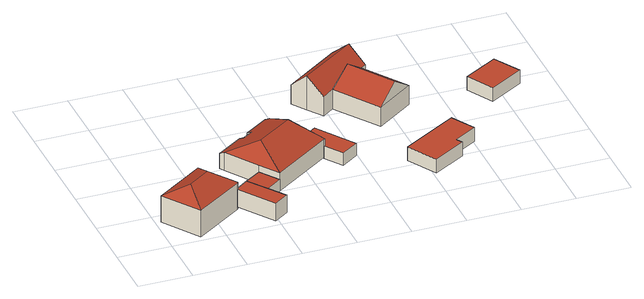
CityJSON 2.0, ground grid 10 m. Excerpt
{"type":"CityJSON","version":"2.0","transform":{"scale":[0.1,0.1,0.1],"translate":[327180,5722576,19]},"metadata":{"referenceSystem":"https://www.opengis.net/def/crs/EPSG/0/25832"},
"CityObjects":{
"building1":{"type":"Building","attributes":{"Geometrietyp2DReferenz":"3000","Gemeindeschluessel":"05170052","function":"31001_1010","roofType":"3200","measuredHeight":7.61},"address":[{"country":"Germany","locality":"Xanten","thoroughfareNumber":"52","thoroughfareName":"Reinhardstraße"}],"geometry":[{"type":"Solid","lod":"2","boundaries":[[[[0,1,2,3]],[[4,5,1,0]],[[6,7,5,4]],[[8,9,7,6]],[[10,11,9,8]],[[3,2,11,10]],[[12,4,0,13]],[[0,3,13]],[[13,3,10,8,12]],[[8,6,4,12]],[[1,5,7,9,11,2]]]],"semantics":{"surfaces":[{"type":"WallSurface"},{"type":"RoofSurface"},{"type":"GroundSurface"}],"values":[[0,0,0,0,0,0,1,1,1,1,2]]}}]},
"building2":{"type":"Building","attributes":{"Geometrietyp2DReferenz":"3000","Gemeindeschluessel":"05170052","function":"31001_2463","roofType":"1000","measuredHeight":3.48},"address":[{"country":"Germany","locality":"Xanten","thoroughfareNumber":"52","thoroughfareName":"Reinhardstraße"}],"geometry":[{"type":"Solid","lod":"2","boundaries":[[[[14,15,16,17]],[[18,19,15,14]],[[20,21,19,18]],[[22,23,21,20]],[[24,25,23,22]],[[26,27,25,24]],[[17,16,27,26]],[[24,22,20,18,14,17,26]],[[15,19,21,23,25,27,16]]]],"semantics":{"surfaces":[{"type":"WallSurface"},{"type":"RoofSurface"},{"type":"GroundSurface"}],"values":[[0,0,0,0,0,0,0,1,2]]}}]},
"building3":{"type":"Building","attributes":{"Geometrietyp2DReferenz":"3000","Gemeindeschluessel":"05170052","function":"31001_2463","roofType":"1000","measuredHeight":2.32},"address":[{"country":"Germany","locality":"Xanten","thoroughfareNumber":"52a","thoroughfareName":"Reinhardstraße"}],"geometry":[{"type":"Solid","lod":"2","boundaries":[[[[28,29,30,31]],[[20,32,29,28]],[[18,33,32,20]],[[31,30,33,18]],[[20,28,31,18]],[[29,32,33,30]]]],"semantics":{"surfaces":[{"type":"WallSurface"},{"type":"RoofSurface"},{"type":"GroundSurface"}],"values":[[0,0,0,0,1,2]]}}]},
"building4":{"type":"Building","attributes":{"Geometrietyp2DReferenz":"3000","Gemeindeschluessel":"05170052","function":"31001_1010","roofType":"3200","measuredHeight":6.79},"address":[{"country":"Germany","locality":"Xanten","thoroughfareNumber":"52a","thoroughfareName":"Reinhardstraße"}],"geometry":[{"type":"Solid","lod":"2","boundaries":[[[[34,30,29,35]],[[36,37,30,34]],[[38,39,37,36]],[[40,41,39,38]],[[42,43,41,40]],[[44,45,43,42]],[[46,47,45,44]],[[48,49,47,46]],[[50,51,49,48]],[[52,53,51,50]],[[54,55,53,52]],[[56,57,55,54]],[[35,29,57,56]],[[58,35,56,54,59]],[[54,52,50,59]],[[59,50,48,46,44,42,40,38,36,58]],[[36,34,35,58]],[[30,37,39,41,43,45,47,49,51,53,55,57,29]]]],"semantics":{"surfaces":[{"type":"WallSurface"},{"type":"RoofSurface"},{"type":"GroundSurface"}],"values":[[0,0,0,0,0,0,0,0,0,0,0,0,0,1,1,1,1,2]]}}]},
"building5":{"type":"Building","attributes":{"Geometrietyp2DReferenz":"3000","Gemeindeschluessel":"05170052","function":"31001_2463","roofType":"1000","measuredHeight":2.57},"address":[{"country":"Germany","locality":"Xanten","thoroughfareNumber":"52a","thoroughfareName":"Reinhardstraße"}],"geometry":[{"type":"Solid","lod":"2","boundaries":[[[[60,61,62,63]],[[64,65,61,60]],[[66,67,65,64]],[[68,69,67,66]],[[70,71,69,68]],[[63,62,71,70]],[[68,66,64,60,63,70]],[[61,65,67,69,71,62]]]],"semantics":{"surfaces":[{"type":"WallSurface"},{"type":"RoofSurface"},{"type":"GroundSurface"}],"values":[[0,0,0,0,0,0,1,2]]}}]},
"building6":{"type":"Building","attributes":{"Gemeindeschluessel":"05170052","Geometrietyp2DReferenz":"3000","function":"31001_1010"},"address":[{"country":"Germany","locality":"Xanten","thoroughfareNumber":"54","thoroughfareName":"Reinhardstraße"}],"children":["building6-1","building6-2"]},
"building6-1":{"type":"BuildingPart","attributes":{"roofType":"3100","measuredHeight":6.92},"parents":["building6"],"geometry":[{"type":"Solid","lod":"2","boundaries":[[[[72,73,74,75]],[[76,77,73,72]],[[78,79,77,76]],[[80,81,79,78]],[[82,83,81,80]],[[84,85,83,82]],[[86,87,85,84]],[[72,75,86,84,82,76]],[[80,78,76,82]],[[73,77,79,81,83,85,87,74]],[[86,75,74,87]]]],"semantics":{"surfaces":[{"type":"WallSurface"},{"type":"RoofSurface"},{"type":"GroundSurface"},{"type":"ClosureSurface"}],"values":[[0,0,0,0,0,0,0,1,1,2,3]]}}]},
"building6-2":{"type":"BuildingPart","attributes":{"roofType":"3100","measuredHeight":6.9},"address":[{"country":"Germany","locality":"Xanten","thoroughfareNumber":"54","thoroughfareName":"Reinhardstraße"}],"parents":["building6"],"geometry":[{"type":"Solid","lod":"2","boundaries":[[[[88,89,87,86]],[[90,91,89,88]],[[75,74,91,90]],[[88,92,90]],[[75,93,86]],[[86,93,92,88]],[[90,92,93,75]],[[89,91,74,87]],[[86,87,74,75]]]],"semantics":{"surfaces":[{"type":"WallSurface"},{"type":"RoofSurface"},{"type":"GroundSurface"},{"type":"ClosureSurface"}],"values":[[0,0,0,0,0,1,1,2,3]]}}]},
"building7":{"type":"Building","attributes":{"Geometrietyp2DReferenz":"3000","Gemeindeschluessel":"05170052","function":"31001_2463","roofType":"1000","measuredHeight":2.78},"address":[{"country":"Germany","locality":"Xanten","thoroughfareNumber":"54","thoroughfareName":"Reinhardstraße"}],"geometry":[{"type":"Solid","lod":"2","boundaries":[[[[94,95,96,97]],[[98,99,95,94]],[[100,101,99,98]],[[102,103,101,100]],[[104,105,103,102]],[[97,96,105,104]],[[102,100,98,94,97,104]],[[95,99,101,103,105,96]]]],"semantics":{"surfaces":[{"type":"WallSurface"},{"type":"RoofSurface"},{"type":"GroundSurface"}],"values":[[0,0,0,0,0,0,1,2]]}}]},
"building8":{"type":"Building","attributes":{"Geometrietyp2DReferenz":"3000","Gemeindeschluessel":"05170052","function":"31001_2723","roofType":"1000","measuredHeight":2.71},"address":[{"country":"Germany","locality":"Xanten","thoroughfareNumber":"54","thoroughfareName":"Reinhardstraße"}],"geometry":[{"type":"Solid","lod":"2","boundaries":[[[[106,107,108,109]],[[110,111,107,106]],[[112,113,111,110]],[[109,108,113,112]],[[110,106,109,112]],[[107,111,113,108]]]],"semantics":{"surfaces":[{"type":"WallSurface"},{"type":"RoofSurface"},{"type":"GroundSurface"}],"values":[[0,0,0,0,1,2]]}}]}
},
"vertices":[
[10,80,57],[10,80,4],[57,11,4],[57,11,57],[101,142,57],[101,142,4],[147,75,57],[147,75,4],[148,73,57],[148,73,4],[147,72,56],[147,72,4],[99,90,80],[59,63,80],
[147,75,44],[147,75,9],[148,73,9],[148,73,44],[171,92,44],[171,92,9],[197,56,44],[197,56,9],[219,25,44],[219,25,9],[192,6,44],[192,6,9],[147,72,44],[147,72,9],
[226,76,44],[226,76,21],[201,112,21],[201,112,44],[197,56,21],[171,92,21],
[201,112,57],[226,76,57],[161,172,57],[161,172,21],[155,180,51],[155,180,21],[204,213,51],[204,213,21],[209,205,57],[209,205,21],[227,217,57],[227,217,21],[222,225,51],[222,225,21],[266,255,51],[266,255,21],[272,247,57],[272,247,21],[311,190,57],[311,190,21],[337,152,57],[337,152,21],[334,150,57],[334,150,21],[215,139,89],[282,184,89],
[389,139,44],[389,139,19],[340,211,19],[340,211,44],[357,117,44],[357,117,19],[334,150,44],[334,150,19],[337,152,44],[337,152,19],[311,190,44],[311,190,19],
[383,279,57],[383,279,18],[405,295,18],[405,295,57],[363,307,87],[363,307,18],[344,335,57],[344,335,18],[447,407,57],[447,407,18],[466,378,87],[466,378,18],[486,350,57],[486,350,18],[476,343,57],[476,343,18],
[532,262,57],[532,262,18],[462,213,57],[462,213,18],[497,237,87],[441,319,87],
[552,88,45],[552,88,17],[595,113,17],[595,113,45],[559,77,45],[559,77,17],[498,41,45],[498,41,17],[466,96,45],[466,96,17],[569,157,45],[569,157,17],
[734,261,43],[734,261,16],[705,311,16],[705,311,43],[671,224,43],[671,224,16],[642,274,43],[642,274,16]
]}
